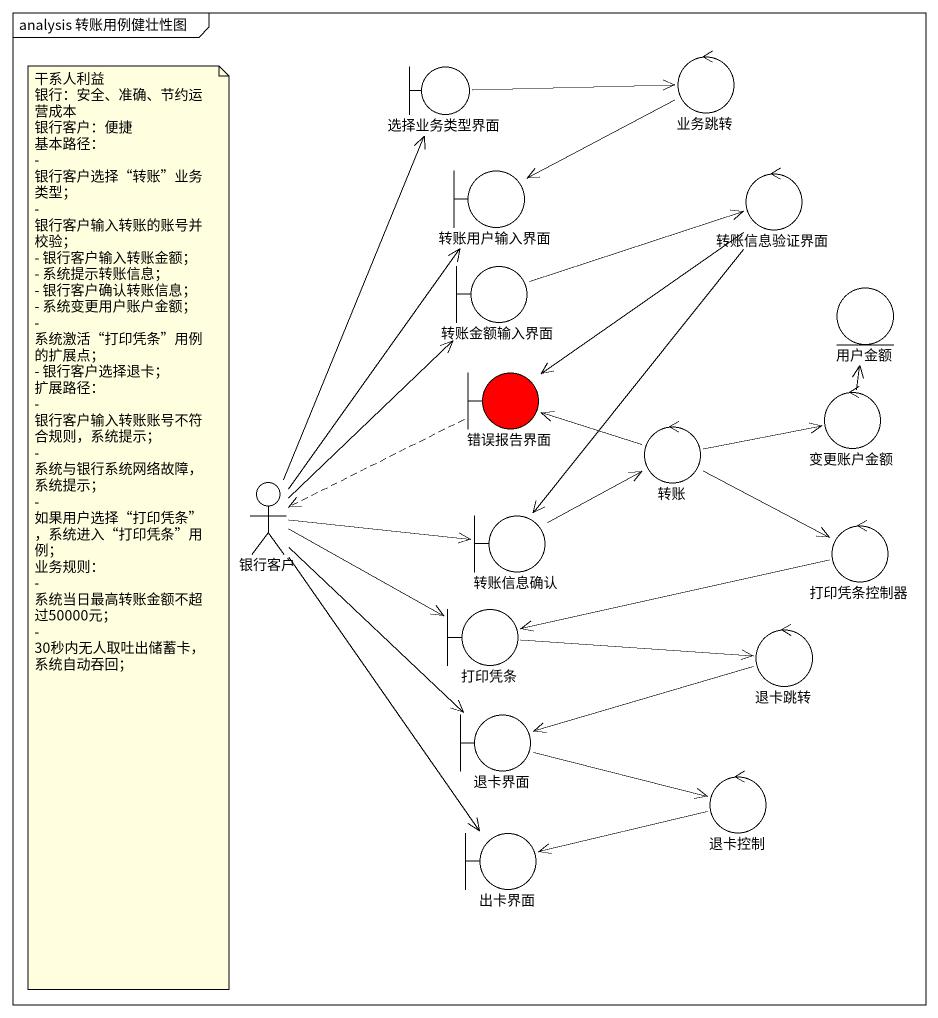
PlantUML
@startuml
mainframe analysis 转账用例健壮性图
boundary 选择业务类型界面
control 业务跳转
boundary 转账用户输入界面
control 转账信息验证界面
boundary 转账金额输入界面
entity 用户金额
boundary 错误报告界面 #FF0000
control 变更账户金额
actor 银行客户
control 转账
boundary 转账信息确认
control 打印凭条控制器
boundary 打印凭条
control 退卡跳转
boundary 退卡界面
control 退卡控制
boundary 出卡界面
选择业务类型界面 -right-> 业务跳转
业务跳转 -left-> 转账用户输入界面
转账信息验证界面 --> 错误报告界面
转账信息验证界面 --> 转账信息确认
转账金额输入界面 -right-> 转账信息验证界面
错误报告界面 .left.> 银行客户
变更账户金额 -up-> 用户金额
银行客户 -up-> 选择业务类型界面
银行客户 -up-> 转账用户输入界面
银行客户 -up-> 转账金额输入界面
银行客户 -right-> 转账信息确认
银行客户 -right-> 打印凭条
银行客户 --> 退卡界面
银行客户 --> 出卡界面
转账 -left-> 错误报告界面
转账 -right-> 变更账户金额
转账 -right-> 打印凭条控制器
转账信息确认 -right-> 转账
打印凭条控制器 -left-> 打印凭条
打印凭条 -right-> 退卡跳转
退卡跳转 -left-> 退卡界面
退卡界面 -right-> 退卡控制
退卡控制 -left-> 出卡界面
note as N1
  干系人利益
  银行：安全、准确、节约运营成本
  银行客户：便捷
  基本路径：
  - 银行客户选择“转账”业务类型；
  - 银行客户输入转账的账号并校验；
  - 银行客户输入转账金额；
  - 系统提示转账信息；
  - 银行客户确认转账信息；
  - 系统变更用户账户金额；
  - 系统激活“打印凭条”用例的扩展点；
  - 银行客户选择退卡；
  扩展路径：
  - 银行客户输入转账账号不符合规则，系统提示；
  - 系统与银行系统网络故障，系统提示；
  - 如果用户选择“打印凭条”，系统进入“打印凭条”用例；
  业务规则：
  - 系统当日最高转账金额不超过50000元；
  - 30秒内无人取吐出储蓄卡，系统自动吞回；
end note
@enduml
